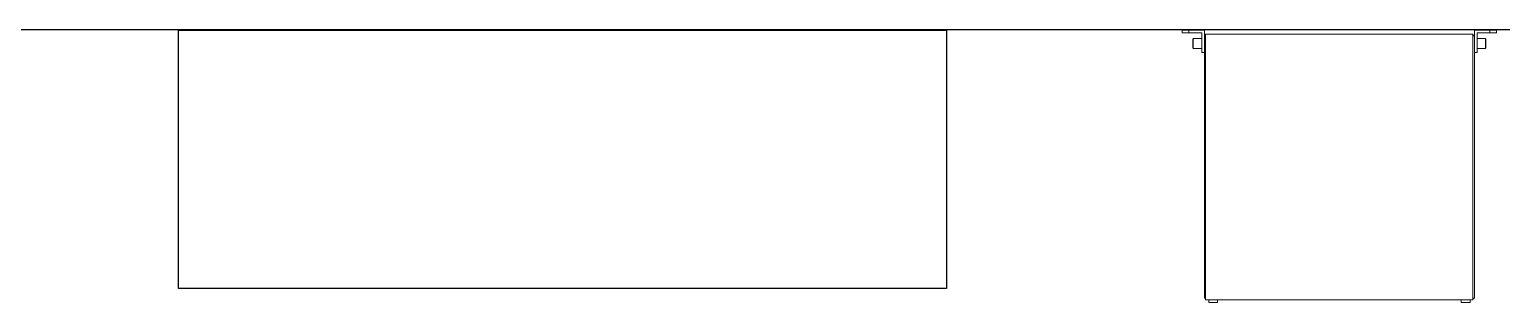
# Model space of a CAD drawing. Extents: x 39751 to 116307, y -36149 to -14965.
# Drawn here: x 75124 to 78448, y -21017 to -20400 of the extents above; entities that cross this region are included whole.
import ezdxf

# ---------------------------------------------------------------- set-up
doc = ezdxf.new("R2010")
doc.units = 0
doc.header["$LTSCALE"] = 1500
doc.layers.add('北京电气管路', color=3, linetype='Continuous')

msp = doc.modelspace()

# ---------------------------------------------------------------- linework, layer by layer
msp.add_line((67975.7, -20400), (90015.7, -20400))
at = {"color": 7, "linetype": 'Continuous', "lineweight": 15}
for p, q in [((77727, -20407.7), (77727, -20401.7)), ((77727, -20401.7), (77742, -20401.7)), ((77742, -20407.7), (77727, -20407.7)), ((77742, -20401.7), (77742, -20407.7)), ((77742, -20401.7), (77777, -20401.7)), ((77771, -20407.7), (77742, -20407.7)), ((77771, -20451.7), (77771, -20407.7)), ((77777, -20401.7), (77777, -20413.2)), ((77779.5, -21010.7), (77779.5, -20410.7)), ((77779.5, -20410.7), (78239.5, -20410.7)), ((78383, -20410.7), (78239.5, -20410.7)), ((78383, -20410.7), (78383, -20414.7)), ((78422, -20401.7), (78387, -20401.7)), ((78387, -20401.7), (78387, -20413.2)), ((78393, -20451.7), (78393, -20407.7)), ((78393, -20407.7), (78422, -20407.7)), ((78422, -20407.7), (78422, -20401.7)), ((78422, -20401.7), (78437, -20401.7)), ((78437, -20407.7), (78422, -20407.7)), ((78437, -20401.7), (78437, -20407.7)), ((77751, -20431.7), (77751, -20421.7)), ((77751, -20441.7), (77751, -20431.7)), ((77752, -20420.7), (77752, -20431.7)), ((77752, -20431.7), (77752, -20442.7)), ((77777, -20413.2), (77779.5, -20413.2)), ((77777, -20414.7), (77777, -20413.2)), ((77777, -21006.7), (77777, -20414.7)), ((77777, -20414.7), (77779.5, -20414.7)), ((78383, -21006.7), (78383, -20414.7)), ((78383, -20414.7), (78387, -20414.7)), ((78384.5, -20413.2), (78387, -20413.2)), ((78384.5, -20414.7), (78384.5, -20413.2)), ((78387, -20414.7), (78387, -20413.2)), ((78387, -21006.7), (78387, -20414.7)), ((78412, -20442.7), (78412, -20420.7)), ((78413, -20421.7), (78413, -20441.7)), ((77777, -20451.7), (77771, -20451.7)), ((78387, -20451.7), (78393, -20451.7)), ((77779.5, -21006.7), (77777, -21006.7)), ((78239.5, -21010.7), (77779.5, -21010.7)), ((78239.5, -21010.7), (78383, -21010.7)), ((78383, -21006.7), (78383, -21010.7)), ((78387, -21006.7), (78383, -21006.7)), ((78384.5, -21008.2), (78383, -21008.2)), ((78384.5, -21006.7), (78384.5, -21008.2)), ((77807, -21016.7), (77787, -21016.7)), ((78377, -21016.7), (78357, -21016.7))]:
    msp.add_line(p, q, dxfattribs=at)
for points in [[(77752, -20420.7), (77751, -20421.7)], [(77751, -20441.7), (77752, -20442.7)], [(77771, -20420.7), (77752, -20420.7)], [(77752, -20442.7), (77771, -20442.7)], [(78412, -20420.7), (78393, -20420.7)], [(78393, -20442.7), (78412, -20442.7)], [(78413, -20421.7), (78412, -20420.7)], [(78412, -20442.7), (78413, -20441.7)], [(77787, -21010.7), (77787, -21016.7)], [(77807, -21016.7), (77807, -21010.7)], [(78357, -21010.7), (78357, -21016.7)], [(78377, -21016.7), (78377, -21010.7)]]:
    msp.add_open_spline(points, degree=1, dxfattribs=at)
at = {"layer": '北京电气管路', "color": 0, "lineweight": -3}
msp.add_lwpolyline([(75460.3, -20401.4), (77194.9, -20401.4), (77194.9, -20984.9), (75460.3, -20984.9)], close=True, dxfattribs=at)

doc.saveas('drawing.dxf')
